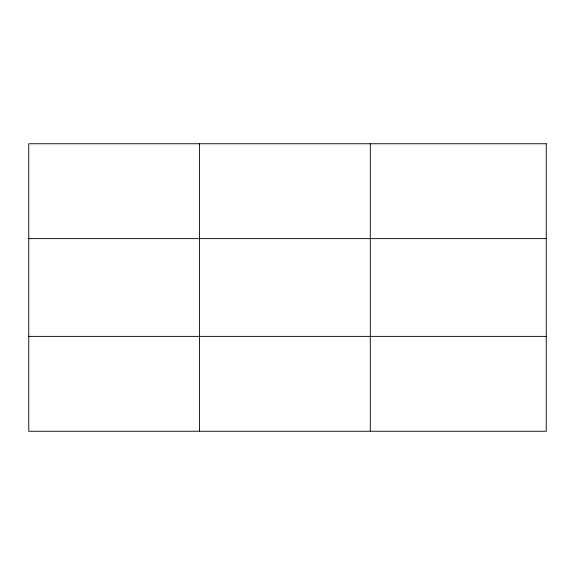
<?xml version="1.0" encoding="UTF-8"?>
<svg xmlns="http://www.w3.org/2000/svg" width="575" height="575" viewBox="0 0 575 575"><rect width="100%" height="100%" fill="white"/><g stroke="black" fill="none" stroke-linecap="round" stroke-linejoin="round"><path stroke-width="0.86" d="M199.525 431.25L199.525 143.75M370.3 431.25L370.3 143.75M28.75 238.625L546.25 238.625M28.75 336.375L546.25 336.375M546.25 143.75L28.75 143.75L28.75 431.25L546.25 431.25L546.25 143.75"/></g></svg>
